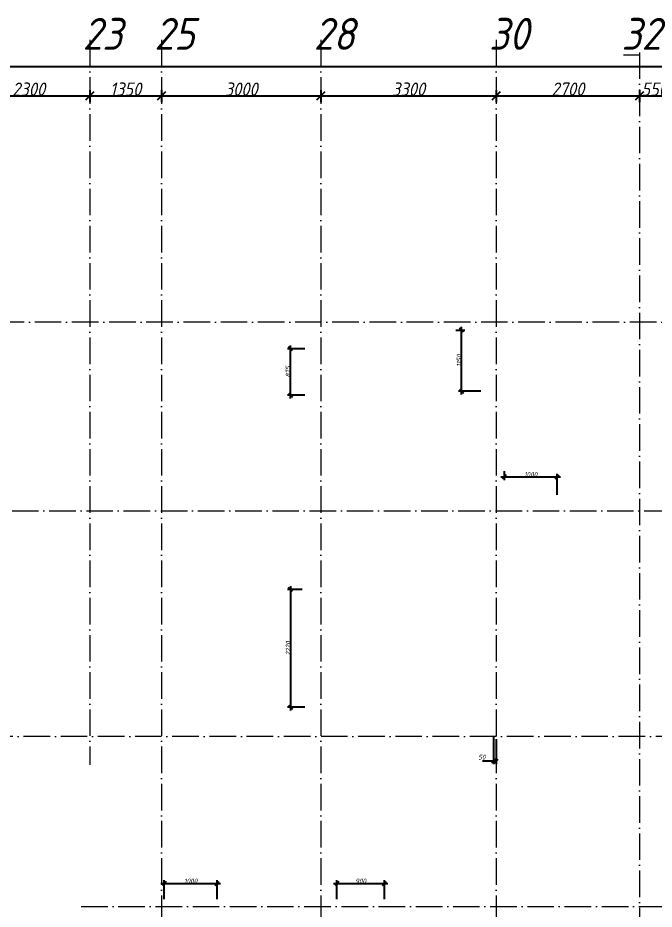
# Model space of a CAD drawing. Header units: millimetres. Extents: x -606178 to 312196, y -19338 to 632709.
# Drawn here: x -107469 to -95490, y 526325 to 543103 of the extents above; entities that cross this region are included whole.
import ezdxf

# ---------------------------------------------------------------- set-up
doc = ezdxf.new("R2010")
doc.units = ezdxf.units.MM
doc.linetypes.add('50_200_ШТРИХ_1Т_ш5_п1_п1_', pattern=[700, 500, -100, 0, -100])
for name, color, linetype, lineweight in [('A-____-____-DIMS', 7, 'Continuous', 9), ('S-GRID-____-IDEN', 7, 'Continuous', 9), ('S-GRID-____-OTLN', 7, 'Continuous', 9), ('S-GRID-____-OTLN-1', 7, '50_200_ШТРИХ_1Т_ш5_п1_п1_', 9)]:
    doc.layers.add(name, color=color, linetype=linetype, lineweight=lineweight)
doc.styles.add('ISOCPEUR_I_7', font='isocpeui.ttf', dxfattribs={"width": 0.9, "height": 90})
doc.styles.add('ISOCPEUR_I_9', font='isocpeui.ttf', dxfattribs={"width": 0.9, "height": 250})
doc.dimstyles.new('ISO-1_8_0_9К_СРЕДНИЙ_Кладочные_1', dxfattribs={"dimscale": 304.8, "dimtxt": 89.638306, "dimasz": 0.246063, "dimexe": 0.19685, "dimexo": 0, "dimgap": 0, "dimtad": 1, "dimdec": 3, "dimrnd": 0.001, "dimdsep": 46, "dimtxsty": 'ISOCPEUR_I_7', "dimblk1": 'OBLIQUE', "dimblk2": 'OBLIQUE', "dimsah": 1, "dimcen": 0.09, "dimdle": 0.19685, "dimazin": 0, "dimtfac": 1, "dimtdec": 4, "dimtix": 1, "dimtmove": 0, "dimatfit": 3, "dimfxl": 1, "dimtvp": 1, "dimtolj": 1, "dimtzin": 0, "dimarcsym": 2})
doc.dimstyles.new('ISO-1_8_0_9К_СРЕДНИЙ_Кладочные_2', dxfattribs={"dimscale": 304.8, "dimtxt": 89.638306, "dimasz": 0.246063, "dimexe": 0.19685, "dimexo": 0, "dimgap": 0, "dimtad": 1, "dimdec": 3, "dimrnd": 0.001, "dimdsep": 46, "dimtxsty": 'ISOCPEUR_I_7', "dimblk1": 'OBLIQUE', "dimblk2": 'OBLIQUE', "dimsah": 1, "dimcen": 0.09, "dimdle": 0.19685, "dimazin": 0, "dimtfac": 1, "dimtdec": 4, "dimtix": 1, "dimtmove": 1, "dimatfit": 3, "dimfxl": 1, "dimtvp": 1, "dimtolj": 1, "dimtzin": 0, "dimarcsym": 2})
doc.dimstyles.new('ISO-2_5_0_9К_БОЛЬШОЙ_ОСИ', dxfattribs={"dimscale": 304.8, "dimtxt": 248.995294, "dimasz": 0.492126, "dimexe": 0.393701, "dimexo": 0, "dimgap": 0, "dimtad": 1, "dimdec": 0, "dimzin": 0, "dimdsep": 46, "dimtxsty": 'ISOCPEUR_I_9', "dimblk1": 'OBLIQUE', "dimblk2": 'OBLIQUE', "dimsah": 1, "dimcen": 0.09, "dimdle": 0.393701, "dimazin": 0, "dimtfac": 1, "dimtdec": 4, "dimtix": 1, "dimtmove": 0, "dimatfit": 3, "dimfxl": 1, "dimtvp": 1, "dimtolj": 1, "dimtzin": 0, "dimarcsym": 2})
doc.dimstyles.new('ISO-2_5_0_9К_БОЛЬШОЙ_ОСИ_2', dxfattribs={"dimscale": 304.8, "dimtxt": 248.995294, "dimasz": 0.492126, "dimexe": 0.393701, "dimexo": 0, "dimgap": 0, "dimtad": 1, "dimdec": 0, "dimzin": 0, "dimdsep": 46, "dimtxsty": 'ISOCPEUR_I_9', "dimblk1": 'OBLIQUE', "dimblk2": 'OBLIQUE', "dimsah": 1, "dimcen": 0.09, "dimdle": 0.393701, "dimazin": 0, "dimtfac": 1, "dimtdec": 4, "dimtix": 1, "dimtmove": 2, "dimatfit": 3, "dimfxl": 1, "dimtvp": 1, "dimtolj": 1, "dimtzin": 0, "dimarcsym": 2})

# ---------------------------------------------------------------- blocks, each defined once
blk = doc.blocks.new('_Oblique')
at = {"color": 0, "linetype": 'ByBlock', "lineweight": -2}
blk.add_line((-0.5, -0.5), (0.5, 0.5), dxfattribs=at)
blk = doc.blocks.new('*D5292')
at = {"layer": 'A-____-____-DIMS', "color": 0, "lineweight": -2, "transparency": 16777216}
for p, q in [((-108535, 541635), (-105995, 541635)), ((-108415, 541741), (-108415, 541515)), ((-106115, 541741), (-106115, 541515))]:
    blk.add_line(p, q, dxfattribs=at)
at = {"layer": 'Defpoints', "color": 0, "transparency": 16777216}
for p in [(-108415, 541741), (-106115, 541741), (-106115, 541635)]:
    blk.add_point(p, dxfattribs=at)
at = {"layer": 'A-____-____-DIMS', "color": 0, "lineweight": -2, "transparency": 16777216, "xscale": 150, "yscale": 150, "zscale": 150, "rotation": 180}
blk.add_blockref('_Oblique', (-108415, 541635), dxfattribs=at)
at = {"layer": 'A-____-____-DIMS', "color": 0, "lineweight": -2, "transparency": 16777216, "xscale": 150, "yscale": 150, "zscale": 150}
blk.add_blockref('_Oblique', (-106115, 541635), dxfattribs=at)
at = {"layer": 'A-____-____-DIMS', "color": 0, "transparency": 16777216, "insert": (-107265, 541760), "char_height": 250, "width": 758.48, "attachment_point": 5, "style": 'ISOCPEUR_I_9'}
blk.add_mtext('\\A1;2300', dxfattribs=at)
blk = doc.blocks.new('*D5293')
at = {"layer": 'A-____-____-DIMS', "color": 0, "lineweight": -2, "transparency": 16777216}
for p, q in [((-106235, 541635), (-104645, 541635)), ((-106115, 541741), (-106115, 541515)), ((-104765, 541741), (-104765, 541515))]:
    blk.add_line(p, q, dxfattribs=at)
at = {"layer": 'Defpoints', "color": 0, "transparency": 16777216}
for p in [(-106115, 541741), (-104765, 541741), (-104765, 541635)]:
    blk.add_point(p, dxfattribs=at)
at = {"layer": 'A-____-____-DIMS', "color": 0, "lineweight": -2, "transparency": 16777216, "xscale": 150, "yscale": 150, "zscale": 150, "rotation": 180}
blk.add_blockref('_Oblique', (-106115, 541635), dxfattribs=at)
at = {"layer": 'A-____-____-DIMS', "color": 0, "lineweight": -2, "transparency": 16777216, "xscale": 150, "yscale": 150, "zscale": 150}
blk.add_blockref('_Oblique', (-104765, 541635), dxfattribs=at)
at = {"layer": 'A-____-____-DIMS', "color": 0, "transparency": 16777216, "insert": (-105440, 541760), "char_height": 250, "width": 701.02, "attachment_point": 5, "style": 'ISOCPEUR_I_9'}
blk.add_mtext('\\A1;1350', dxfattribs=at)
blk = doc.blocks.new('*D5294')
at = {"layer": 'A-____-____-DIMS', "color": 0, "lineweight": -2, "transparency": 16777216}
for p, q in [((-104885, 541635), (-101645, 541635)), ((-104765, 541741), (-104765, 541515)), ((-101765, 541741), (-101765, 541515))]:
    blk.add_line(p, q, dxfattribs=at)
at = {"layer": 'Defpoints', "color": 0, "transparency": 16777216}
for p in [(-104765, 541741), (-101765, 541741), (-101765, 541635)]:
    blk.add_point(p, dxfattribs=at)
at = {"layer": 'A-____-____-DIMS', "color": 0, "lineweight": -2, "transparency": 16777216, "xscale": 150, "yscale": 150, "zscale": 150, "rotation": 180}
blk.add_blockref('_Oblique', (-104765, 541635), dxfattribs=at)
at = {"layer": 'A-____-____-DIMS', "color": 0, "lineweight": -2, "transparency": 16777216, "xscale": 150, "yscale": 150, "zscale": 150}
blk.add_blockref('_Oblique', (-101765, 541635), dxfattribs=at)
at = {"layer": 'A-____-____-DIMS', "color": 0, "transparency": 16777216, "insert": (-103265, 541760), "char_height": 250, "width": 758.48, "attachment_point": 5, "style": 'ISOCPEUR_I_9'}
blk.add_mtext('\\A1;3000', dxfattribs=at)
blk = doc.blocks.new('*D5295')
at = {"layer": 'A-____-____-DIMS', "color": 0, "lineweight": -2, "transparency": 16777216}
for p, q in [((-101885, 541635), (-98345, 541635)), ((-101765, 541741), (-101765, 541515)), ((-98465, 541741), (-98465, 541515))]:
    blk.add_line(p, q, dxfattribs=at)
at = {"layer": 'Defpoints', "color": 0, "transparency": 16777216}
for p in [(-101765, 541741), (-98465, 541741), (-98465, 541635)]:
    blk.add_point(p, dxfattribs=at)
at = {"layer": 'A-____-____-DIMS', "color": 0, "lineweight": -2, "transparency": 16777216, "xscale": 150, "yscale": 150, "zscale": 150, "rotation": 180}
blk.add_blockref('_Oblique', (-101765, 541635), dxfattribs=at)
at = {"layer": 'A-____-____-DIMS', "color": 0, "lineweight": -2, "transparency": 16777216, "xscale": 150, "yscale": 150, "zscale": 150}
blk.add_blockref('_Oblique', (-98465, 541635), dxfattribs=at)
at = {"layer": 'A-____-____-DIMS', "color": 0, "transparency": 16777216, "insert": (-100115, 541760), "char_height": 250, "width": 758.48, "attachment_point": 5, "style": 'ISOCPEUR_I_9'}
blk.add_mtext('\\A1;3300', dxfattribs=at)
blk = doc.blocks.new('*D5296')
at = {"layer": 'A-____-____-DIMS', "color": 0, "lineweight": -2, "transparency": 16777216}
for p, q in [((-98585, 541635), (-95645, 541635)), ((-98465, 541741), (-98465, 541515)), ((-95765, 541741), (-95765, 541515))]:
    blk.add_line(p, q, dxfattribs=at)
at = {"layer": 'Defpoints', "color": 0, "transparency": 16777216}
for p in [(-98465, 541741), (-95765, 541741), (-95765, 541635)]:
    blk.add_point(p, dxfattribs=at)
at = {"layer": 'A-____-____-DIMS', "color": 0, "lineweight": -2, "transparency": 16777216, "xscale": 150, "yscale": 150, "zscale": 150, "rotation": 180}
blk.add_blockref('_Oblique', (-98465, 541635), dxfattribs=at)
at = {"layer": 'A-____-____-DIMS', "color": 0, "lineweight": -2, "transparency": 16777216, "xscale": 150, "yscale": 150, "zscale": 150}
blk.add_blockref('_Oblique', (-95765, 541635), dxfattribs=at)
at = {"layer": 'A-____-____-DIMS', "color": 0, "transparency": 16777216, "insert": (-97115, 541761), "char_height": 250, "width": 758.48, "attachment_point": 5, "style": 'ISOCPEUR_I_9'}
blk.add_mtext('\\A1;2700', dxfattribs=at)
blk = doc.blocks.new('*D5297')
at = {"layer": 'A-____-____-DIMS', "color": 0, "lineweight": -2, "transparency": 16777216}
for p, q in [((-95885, 541635), (-95095, 541635)), ((-95765, 541741), (-95765, 541515)), ((-95215, 541741), (-95215, 541515))]:
    blk.add_line(p, q, dxfattribs=at)
at = {"layer": 'Defpoints', "color": 0, "transparency": 16777216}
for p in [(-95765, 541741), (-95215, 541741), (-95215, 541635)]:
    blk.add_point(p, dxfattribs=at)
at = {"layer": 'A-____-____-DIMS', "color": 0, "lineweight": -2, "transparency": 16777216, "xscale": 150, "yscale": 150, "zscale": 150, "rotation": 180}
blk.add_blockref('_Oblique', (-95765, 541635), dxfattribs=at)
at = {"layer": 'A-____-____-DIMS', "color": 0, "lineweight": -2, "transparency": 16777216, "xscale": 150, "yscale": 150, "zscale": 150}
blk.add_blockref('_Oblique', (-95215, 541635), dxfattribs=at)
at = {"layer": 'A-____-____-DIMS', "color": 0, "transparency": 16777216, "insert": (-95490, 541760), "char_height": 250, "width": 568.86, "attachment_point": 5, "style": 'ISOCPEUR_I_9'}
blk.add_mtext('\\A1;550', dxfattribs=at)
blk = doc.blocks.new('*D5318')
at = {"layer": 'A-____-____-DIMS', "color": 0, "lineweight": -2, "transparency": 16777216}
for p, q in [((-143065, 542293), (-143065, 542067)), ((-39565, 542293), (-39565, 542067)), ((-143185, 542187), (-91832, 542187)), ((-39445, 542187), (-90953, 542187))]:
    blk.add_line(p, q, dxfattribs=at)
at = {"layer": 'Defpoints', "color": 0, "transparency": 16777216}
for p in [(-143065, 542293), (-39565, 542293), (-39565, 542187)]:
    blk.add_point(p, dxfattribs=at)
at = {"layer": 'A-____-____-DIMS', "color": 0, "lineweight": -2, "transparency": 16777216, "xscale": 150, "yscale": 150, "zscale": 150, "rotation": 180}
blk.add_blockref('_Oblique', (-143065, 542187), dxfattribs=at)
at = {"layer": 'A-____-____-DIMS', "color": 0, "lineweight": -2, "transparency": 16777216, "xscale": 150, "yscale": 150, "zscale": 150}
blk.add_blockref('_Oblique', (-39565, 542187), dxfattribs=at)
at = {"layer": 'A-____-____-DIMS', "color": 0, "transparency": 16777216, "insert": (-91932, 542514), "char_height": 250, "width": 1080.26, "attachment_point": 1, "line_spacing_factor": 1.149209, "style": 'ISOCPEUR_I_9'}
blk.add_mtext('\\A1;103500', dxfattribs=at)
blk = doc.blocks.new('*D5345')
at = {"layer": 'A-____-____-DIMS', "color": 0, "lineweight": -2, "transparency": 16777216}
for p, q in [((-98515, 529574), (-98515, 529052)), ((-98465, 529525), (-98465, 529052)), ((-98515, 529112), (-98723, 529112)), ((-98465, 529112), (-98575, 529112))]:
    blk.add_line(p, q, dxfattribs=at)
at = {"layer": 'Defpoints', "color": 0, "transparency": 16777216}
for p in [(-98515, 529574), (-98465, 529525), (-98465, 529112)]:
    blk.add_point(p, dxfattribs=at)
at = {"layer": 'A-____-____-DIMS', "color": 0, "lineweight": -2, "transparency": 16777216, "xscale": 75, "yscale": 75, "zscale": 75, "rotation": 180}
blk.add_blockref('_Oblique', (-98515, 529112), dxfattribs=at)
at = {"layer": 'A-____-____-DIMS', "color": 0, "lineweight": -2, "transparency": 16777216, "xscale": 75, "yscale": 75, "zscale": 75}
blk.add_blockref('_Oblique', (-98465, 529112), dxfattribs=at)
at = {"layer": 'A-____-____-DIMS', "color": 0, "transparency": 16777216, "insert": (-98803, 529232), "char_height": 90, "width": 273.05, "attachment_point": 1, "line_spacing_factor": 1.149209, "style": 'ISOCPEUR_I_7'}
blk.add_mtext('\\A1;50', dxfattribs=at)
blk = doc.blocks.new('*D5346')
at = {"layer": 'A-____-____-DIMS', "color": 0, "lineweight": -2, "transparency": 16777216}
for p, q in [((-98315, 534568), (-98315, 534402)), ((-98375, 534462), (-97255, 534462)), ((-97315, 534127), (-97315, 534522))]:
    blk.add_line(p, q, dxfattribs=at)
at = {"layer": 'Defpoints', "color": 0, "transparency": 16777216}
for p in [(-98315, 534568), (-97315, 534462), (-97315, 534127)]:
    blk.add_point(p, dxfattribs=at)
at = {"layer": 'A-____-____-DIMS', "color": 0, "lineweight": -2, "transparency": 16777216, "xscale": 75, "yscale": 75, "zscale": 75, "rotation": 180}
blk.add_blockref('_Oblique', (-98315, 534462), dxfattribs=at)
at = {"layer": 'A-____-____-DIMS', "color": 0, "lineweight": -2, "transparency": 16777216, "xscale": 75, "yscale": 75, "zscale": 75}
blk.add_blockref('_Oblique', (-97315, 534462), dxfattribs=at)
at = {"layer": 'A-____-____-DIMS', "color": 0, "transparency": 16777216, "insert": (-97815, 534507), "char_height": 90, "width": 504.73, "attachment_point": 5, "style": 'ISOCPEUR_I_7'}
blk.add_mtext('\\A1;1000', dxfattribs=at)
blk = doc.blocks.new('*D5347')
at = {"layer": 'A-____-____-DIMS', "color": 0, "lineweight": -2, "transparency": 16777216}
for p, q in [((-99222, 537225), (-99056, 537225)), ((-99116, 536015), (-99116, 537285)), ((-98756, 536075), (-99176, 536075))]:
    blk.add_line(p, q, dxfattribs=at)
at = {"layer": 'Defpoints', "color": 0, "transparency": 16777216}
for p in [(-99222, 537225), (-99116, 537225), (-98756, 536075)]:
    blk.add_point(p, dxfattribs=at)
at = {"layer": 'A-____-____-DIMS', "color": 0, "lineweight": -2, "transparency": 16777216, "xscale": 75, "yscale": 75, "zscale": 75}
for p, rotation in [((-99116, 537225), 90), ((-99116, 536075), 270)]:
    blk.add_blockref('_Oblique', p, dxfattribs=dict(at, rotation=rotation))
at = {"layer": 'A-____-____-DIMS', "color": 0, "transparency": 16777216, "insert": (-99161, 536650), "char_height": 90, "width": 463.36, "attachment_point": 5, "rotation": 90, "style": 'ISOCPEUR_I_7'}
blk.add_mtext('\\A1;1150', dxfattribs=at)
blk = doc.blocks.new('*D5321')
at = {"layer": 'A-____-____-DIMS', "color": 0, "lineweight": -2, "transparency": 16777216}
for p, q in [((-104715, 526515), (-104715, 526871)), ((-103715, 526515), (-103715, 526871)), ((-104775, 526811), (-103655, 526811))]:
    blk.add_line(p, q, dxfattribs=at)
at = {"layer": 'Defpoints', "color": 0, "transparency": 16777216}
for p in [(-103715, 526811), (-104715, 526515), (-103715, 526515)]:
    blk.add_point(p, dxfattribs=at)
at = {"layer": 'A-____-____-DIMS', "color": 0, "lineweight": -2, "transparency": 16777216, "xscale": 75, "yscale": 75, "zscale": 75, "rotation": 180}
blk.add_blockref('_Oblique', (-104715, 526811), dxfattribs=at)
at = {"layer": 'A-____-____-DIMS', "color": 0, "lineweight": -2, "transparency": 16777216, "xscale": 75, "yscale": 75, "zscale": 75}
blk.add_blockref('_Oblique', (-103715, 526811), dxfattribs=at)
at = {"layer": 'A-____-____-DIMS', "color": 0, "transparency": 16777216, "insert": (-104215, 526856), "char_height": 90, "width": 504.73, "attachment_point": 5, "style": 'ISOCPEUR_I_7'}
blk.add_mtext('\\A1;1000', dxfattribs=at)
blk = doc.blocks.new('*D5322')
at = {"layer": 'A-____-____-DIMS', "color": 0, "lineweight": -2, "transparency": 16777216}
for p, q in [((-101465, 526515), (-101465, 526871)), ((-100565, 526515), (-100565, 526871)), ((-101525, 526811), (-100505, 526811))]:
    blk.add_line(p, q, dxfattribs=at)
at = {"layer": 'Defpoints', "color": 0, "transparency": 16777216}
for p in [(-100565, 526811), (-101465, 526515), (-100565, 526515)]:
    blk.add_point(p, dxfattribs=at)
at = {"layer": 'A-____-____-DIMS', "color": 0, "lineweight": -2, "transparency": 16777216, "xscale": 75, "yscale": 75, "zscale": 75, "rotation": 180}
blk.add_blockref('_Oblique', (-101465, 526811), dxfattribs=at)
at = {"layer": 'A-____-____-DIMS', "color": 0, "lineweight": -2, "transparency": 16777216, "xscale": 75, "yscale": 75, "zscale": 75}
blk.add_blockref('_Oblique', (-100565, 526811), dxfattribs=at)
at = {"layer": 'A-____-____-DIMS', "color": 0, "transparency": 16777216, "insert": (-101015, 526856), "char_height": 90, "width": 409.58, "attachment_point": 5, "style": 'ISOCPEUR_I_7'}
blk.add_mtext('\\A1;900', dxfattribs=at)
blk = doc.blocks.new('*D5411')
at = {"layer": 'A-____-____-DIMS', "color": 0, "lineweight": -2, "transparency": 16777216}
for p, q in [((-102335, 535940), (-102335, 536935)), ((-102065, 536875), (-102395, 536875)), ((-102065, 536000), (-102395, 536000))]:
    blk.add_line(p, q, dxfattribs=at)
at = {"layer": 'Defpoints', "color": 0, "transparency": 16777216}
for p in [(-102335, 536875), (-102065, 536875), (-102065, 536000)]:
    blk.add_point(p, dxfattribs=at)
at = {"layer": 'A-____-____-DIMS', "color": 0, "lineweight": -2, "transparency": 16777216, "xscale": 75, "yscale": 75, "zscale": 75}
for p, rotation in [((-102335, 536875), 90), ((-102335, 536000), 270)]:
    blk.add_blockref('_Oblique', p, dxfattribs=dict(at, rotation=rotation))
at = {"layer": 'A-____-____-DIMS', "color": 0, "transparency": 16777216, "insert": (-102381, 536438), "char_height": 90, "width": 409.58, "attachment_point": 5, "rotation": 90, "style": 'ISOCPEUR_I_7'}
blk.add_mtext('\\A1;875', dxfattribs=at)
blk = doc.blocks.new('*D5412')
at = {"layer": 'A-____-____-DIMS', "color": 0, "lineweight": -2, "transparency": 16777216}
for p, q in [((-102335, 532405), (-102335, 530065)), ((-102115, 532345), (-102395, 532345)), ((-102065, 530125), (-102395, 530125))]:
    blk.add_line(p, q, dxfattribs=at)
at = {"layer": 'Defpoints', "color": 0, "transparency": 16777216}
for p in [(-102115, 532345), (-102335, 530125), (-102065, 530125)]:
    blk.add_point(p, dxfattribs=at)
at = {"layer": 'A-____-____-DIMS', "color": 0, "lineweight": -2, "transparency": 16777216, "xscale": 75, "yscale": 75, "zscale": 75}
for p, rotation in [((-102335, 532345), 90), ((-102335, 530125), 270)]:
    blk.add_blockref('_Oblique', p, dxfattribs=dict(at, rotation=rotation))
at = {"layer": 'A-____-____-DIMS', "color": 0, "transparency": 16777216, "insert": (-102380, 531235), "char_height": 90, "width": 546.1, "attachment_point": 5, "rotation": 90, "style": 'ISOCPEUR_I_7'}
blk.add_mtext('\\A1;2220', dxfattribs=at)

msp = doc.modelspace()

# ---------------------------------------------------------------- linework, layer by layer
at = {"layer": 'S-GRID-____-OTLN'}
msp.add_line((-95764.891, 542398.8529), (-96069.784, 542398.8529), dxfattribs=at)
at = {"layer": 'S-GRID-____-OTLN-1'}
for p, q in [((-106114.891, 542687.1106), (-106114.891, 529041.5894)), ((-104764.891, 542687.1106), (-104764.891, 504685.847)), ((-101764.891, 542687.1106), (-101764.891, 504685.847)), ((-98464.891, 542687.1106), (-98464.891, 518469.7429)), ((-95764.891, 542453.3551), (-95764.891, 504840.1184)), ((-36640.4843, 537375.3011), (-145383.6612, 537375.3011)), ((-145383.6612, 533825.3011), (-36640.4843, 533825.3011)), ((-93560.2932, 529575.3011), (-145383.6612, 529575.3011)), ((-106277.445, 526375.3011), (-36640.4843, 526375.3011))]:
    msp.add_line(p, q, dxfattribs=at)

# ---------------------------------------------------------------- texts
at = {"layer": 'S-GRID-____-IDEN', "char_height": 600, "width": 404.0505, "attachment_point": 1, "style": 'ISOCPEUR_I_9'}
for s, insert in [('23', (-106249.2626, 543101.0442)), ('25', (-104899.2626, 543101.0442)), ('28', (-101899.2626, 543101.0442)), ('30', (-98599.2626, 543101.0442)), ('32', (-96106.4606, 543101.0442))]:
    msp.add_mtext(s, dxfattribs=dict(at, insert=insert))

# ---------------------------------------------------------------- dimensions: what is measured, and where the dimension line sits
at = {"layer": 'A-____-____-DIMS'}
for base, p1, p2, dimstyle, override, picture, middle in [((-39564.891, 542186.9277), (-143064.891, 542292.9937), (-39564.891, 542292.9937), 'ISO-2_5_0_9К_БОЛЬШОЙ_ОСИ_2', {"dimpost": '<>', "dimfxl": 103500}, '*D5318', (-91392.0407, 542346.875)), ((-98464.891, 529112.2823), (-98514.891, 529573.9511), (-98464.891, 529525.3011), 'ISO-1_8_0_9К_СРЕДНИЙ_Кладочные_1', {"dimpost": '<>', "dimfxl": 69.762581}, '*D5345', (-98666.2385, 529112.2823))]:
    dim = msp.add_linear_dim(base=base, p1=p1, p2=p2, dimstyle=dimstyle, override=override, dxfattribs=at)
    dim.commit()
    dim.dimension.update_dxf_attribs({"geometry": picture, "text_midpoint": middle, "dimtype": 160})
for base, p1, p2, dimstyle, override, picture, middle in [((-106114.891, 541634.7084), (-108414.891, 541740.7745), (-106114.891, 541740.7745), 'ISO-2_5_0_9К_БОЛЬШОЙ_ОСИ', {"dimpost": '<>', "dimfxl": 2300}, '*D5292', (-107264.891, 541759.7084)), ((-104764.891, 541634.7084), (-106114.891, 541740.7745), (-104764.891, 541740.7745), 'ISO-2_5_0_9К_БОЛЬШОЙ_ОСИ', {"dimpost": '<>', "dimfxl": 1350}, '*D5293', (-105439.891, 541759.7084)), ((-101764.891, 541634.7084), (-104764.891, 541740.7745), (-101764.891, 541740.7745), 'ISO-2_5_0_9К_БОЛЬШОЙ_ОСИ', {"dimpost": '<>', "dimfxl": 3000}, '*D5294', (-103264.891, 541759.7084)), ((-98464.891, 541634.7084), (-101764.891, 541740.7745), (-98464.891, 541740.7745), 'ISO-2_5_0_9К_БОЛЬШОЙ_ОСИ', {"dimpost": '<>', "dimfxl": 3300}, '*D5295', (-100114.891, 541759.7084)), ((-95764.891, 541634.7084), (-98464.891, 541740.7745), (-95764.891, 541740.7745), 'ISO-2_5_0_9К_БОЛЬШОЙ_ОСИ', {"dimpost": '<>', "dimfxl": 2700}, '*D5296', (-97114.891, 541761.3183)), ((-95214.891, 541634.7084), (-95764.891, 541740.7745), (-95214.891, 541740.7745), 'ISO-2_5_0_9К_БОЛЬШОЙ_ОСИ', {"dimpost": '<>', "dimfxl": 550}, '*D5297', (-95489.891, 541759.7084)), ((-97314.891, 534462.2076), (-98314.891, 534568.2736), (-97314.891, 534126.6512), 'ISO-1_8_0_9К_СРЕДНИЙ_Кладочные_2', {"dimpost": '<>', "dimfxl": 1093.174439}, '*D5346', (-97814.891, 534507.2076)), ((-103714.891, 526811.4341), (-104714.891, 526515.3011), (-103714.891, 526515.3011), 'ISO-1_8_0_9К_СРЕДНИЙ_Кладочные_2', {"dimpost": '<>', "dimfxl": 1000}, '*D5321', (-104214.891, 526856.4341)), ((-100564.891, 526811.4341), (-101464.891, 526514.9536), (-100564.891, 526514.9536), 'ISO-1_8_0_9К_СРЕДНИЙ_Кладочные_2', {"dimpost": '<>', "dimfxl": 900}, '*D5322', (-101014.891, 526856.4341))]:
    dim = msp.add_linear_dim(base=base, p1=p1, p2=p2, dimstyle=dimstyle, override=override, dxfattribs=at)
    dim.commit()
    dim.dimension.update_dxf_attribs({"geometry": picture, "text_midpoint": middle})
for base, p1, p2, override, picture, middle in [((-99116.2679, 537225.3011), (-98755.6723, 536075.3011), (-99222.334, 537225.3011), {"dimpost": '<>', "dimfxl": 1241.077389}, '*D5347', (-99161.2679, 536650.3011)), ((-102335.1903, 536875.3011), (-102064.891, 536000.3011), (-102064.891, 536875.3011), {"dimpost": '<>', "dimfxl": 875}, '*D5411', (-102380.7698, 536437.8011)), ((-102335.1903, 530125.3011), (-102114.891, 532345.3011), (-102064.891, 530125.3011), {"dimpost": '<>', "dimfxl": 2220.562992}, '*D5412', (-102380.1903, 531235.3011))]:
    dim = msp.add_linear_dim(base=base, p1=p1, p2=p2, angle=90, dimstyle='ISO-1_8_0_9К_СРЕДНИЙ_Кладочные_2', override=override, dxfattribs=at)
    dim.commit()
    dim.dimension.update_dxf_attribs({"geometry": picture, "text_midpoint": middle})

doc.saveas('drawing.dxf')
